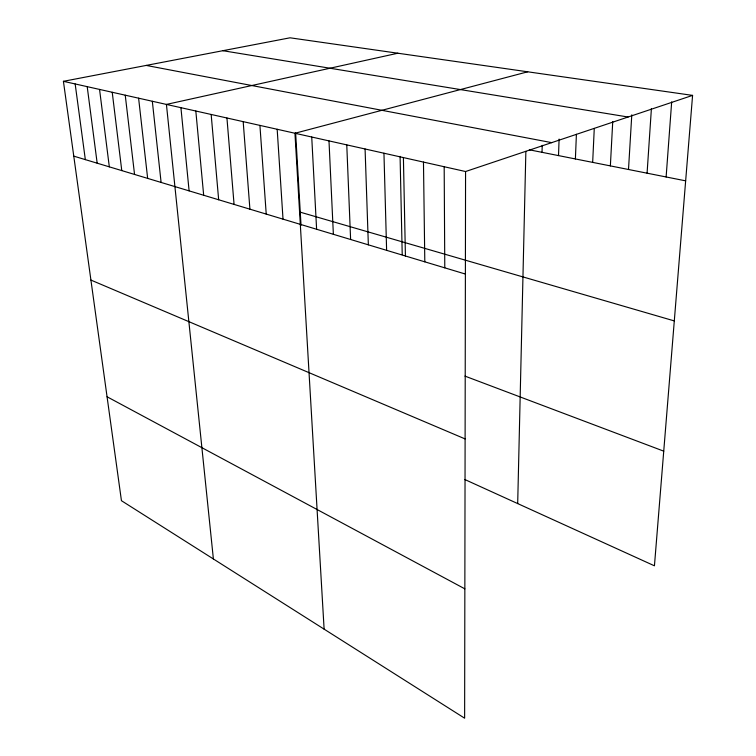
<?xml version="1.0" encoding="UTF-8"?>
<svg xmlns="http://www.w3.org/2000/svg" width="756" height="756" viewBox="0 0 756 756"><rect width="100%" height="100%" fill="white"/><g stroke="black" fill="none" stroke-linecap="round" stroke-linejoin="round"><path stroke-width="1.13" d="M692.581 95.388L465.564 171.527L464.628 718.2L121.442 500.699L63.419 81.317L290.049 37.8L692.581 95.388L654.441 565.809L464.798 479.512M517.69 503.581L525.864 151.361M542.024 152.325L542.222 145.322M558.514 155.594L559.09 139.095M575.392 158.949L576.403 134.284M592.666 162.379L594.273 128.444M610.366 165.895L612.738 121.574M628.501 169.495L631.789 114.836M647.079 173.181L651.407 108.495M666.121 176.97L671.678 101.88M527.707 71.801L294.953 133.264L324.116 629.153M397.845 53.222L166.424 104.422L213.39 558.977M222.859 50.699L628.094 117.019M146.21 65.422L551.7 142.638M529.361 149.811L685.654 180.845M63.419 81.317L465.564 171.527M300.264 212.181L674.295 320.913M73.767 156.142L465.384 274.05M464.959 376.11L663.74 451.152M90.918 280.07L465.11 438.924M107.068 396.777L464.855 588.848M75.165 83.954L85.333 159.62M87.205 86.656L97.174 163.192M99.556 89.425L109.318 166.849M112.228 92.27L121.773 170.591M125.241 95.19L134.549 174.438M138.603 98.186L147.656 178.388M152.325 101.266L161.104 182.432M180.92 107.673L189.104 190.862M195.823 111.019L203.676 195.256M211.16 114.458L218.664 199.764M226.942 118.002L234.067 204.404M243.186 121.65L249.915 209.176M259.922 125.401L266.225 214.09M277.178 129.267L283.018 219.145M295.615 132.82L301.03 225.354M311.727 137.025L316.613 229.257M328.992 140.899L333.368 234.303M346.768 144.887L350.614 239.491M365.082 148.989L368.352 244.831M383.953 153.222L386.618 250.33M403.402 157.588L405.424 255.991M400.085 156.369L402.22 254.706M423.473 162.086L424.806 261.831M444.178 166.736L444.783 267.841"/></g></svg>
